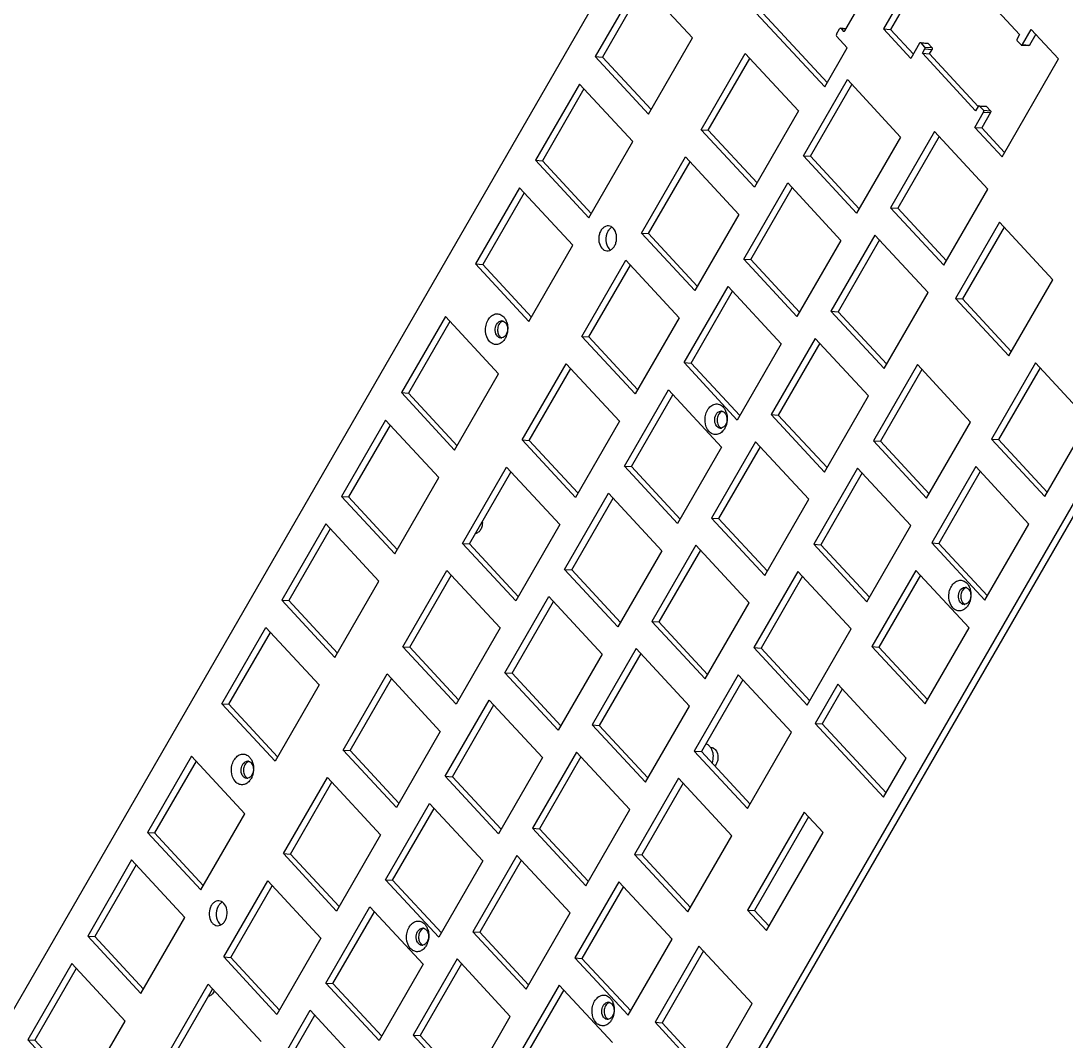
# Model space of a CAD drawing. Header units: millimetres. Extents: x 1236 to 3247, y -1329 to 363.
# Drawn here: x 2937.7 to 3091, y -996.9 to -847.4 of the extents above; entities that cross this region are included whole.
import ezdxf

# ---------------------------------------------------------------- set-up
doc = ezdxf.new("R2010")
doc.units = ezdxf.units.MM
doc.header["$LTSCALE"] = 30.734
doc.layers.get('0').update_dxf_attribs({"linetype": 'CONTINUOUS'})

msp = doc.modelspace()

# ---------------------------------------------------------------- linework, layer by layer
at = {"color": 7, "linetype": 'Continuous'}
for p, q in [((2915.046, -1029.678), (3046.094, -802.695)), ((3072.468, -834.198), (3064.179, -848.556)), ((3073.132, -834.914), (3065.215, -848.626)), ((3058.502, -848.833), (3064.765, -837.985)), ((3076.341, -840.965), (3084.143, -849.383)), ((3028.392, -841.452), (3021.944, -852.619)), ((3029.055, -842.168), (3022.981, -852.689)), ((3036.195, -849.87), (3028.392, -841.452)), ((3045.532, -846.232), (3055.564, -857.055)), ((3046.568, -846.301), (3055.937, -856.409)), ((3057.3, -849.348), (3057.76, -848.551)), ((3058.68, -848.525), (3057.885, -848.471)), ((3057.964, -848.511), (3058.298, -848.872)), ((3057.964, -848.511), (3058.66, -848.558)), ((3064.179, -848.556), (3068.192, -852.886)), ((3064.179, -848.556), (3065.215, -848.626)), ((3065.215, -848.626), (3068.565, -852.24)), ((3084.555, -850.863), (3085.845, -848.63)), ((3089.858, -852.959), (3085.845, -848.63)), ((3029.747, -861.038), (3036.195, -849.87)), ((3058.88, -851.312), (3057.319, -849.628)), ((3058.298, -848.872), (3058.379, -848.878)), ((3084.143, -849.383), (3083.775, -850.021)), ((3083.794, -850.301), (3084.352, -850.902)), ((3086.508, -849.345), (3085.592, -850.933)), ((3055.564, -857.055), (3058.88, -851.312)), ((3069.481, -850.652), (3068.192, -852.886)), ((3069.606, -850.573), (3070.643, -850.643)), ((3070.242, -851.214), (3069.685, -850.613)), ((3069.685, -850.613), (3070.721, -850.683)), ((3069.893, -852.132), (3070.262, -851.494)), ((3070.242, -851.214), (3071.279, -851.284)), ((3070.262, -851.494), (3071.298, -851.564)), ((3071.279, -851.284), (3070.721, -850.683)), ((3070.929, -852.202), (3071.298, -851.564)), ((3084.43, -850.942), (3085.467, -851.012)), ((3084.555, -850.863), (3085.592, -850.933)), ((3021.944, -852.619), (3029.747, -861.038)), ((3021.944, -852.619), (3022.981, -852.689)), ((3022.981, -852.689), (3030.12, -860.392)), ((3037.47, -863.328), (3043.918, -852.16)), ((3038.506, -863.397), (3044.581, -852.876)), ((3043.918, -852.16), (3051.72, -860.578)), ((3077.696, -860.55), (3069.893, -852.132)), ((3069.893, -852.132), (3070.929, -852.202)), ((3070.929, -852.202), (3078.071, -859.907)), ((3081.568, -867.317), (3089.858, -852.959)), ((3052.449, -867.151), (3058.896, -855.983)), ((3058.896, -855.983), (3066.699, -864.401)), ((3019.619, -856.648), (3013.171, -867.815)), ((3020.282, -857.363), (3014.207, -867.885)), ((3027.422, -865.066), (3019.619, -856.648)), ((3053.485, -867.22), (3059.56, -856.699)), ((3051.72, -860.578), (3045.273, -871.746)), ((3077.555, -862.988), (3078.845, -860.754)), ((3078.064, -859.912), (3077.696, -860.55)), ((3078.189, -859.833), (3079.226, -859.903)), ((3078.268, -859.873), (3079.304, -859.943)), ((3078.825, -860.474), (3078.268, -859.873)), ((3079.881, -860.824), (3078.592, -863.057)), ((3078.825, -860.474), (3079.862, -860.544)), ((3078.845, -860.754), (3079.881, -860.824)), ((3079.862, -860.544), (3079.304, -859.943)), ((3045.273, -871.746), (3037.47, -863.328)), ((3037.47, -863.328), (3038.506, -863.397)), ((3045.646, -871.1), (3038.506, -863.397)), ((3071.68, -863.607), (3065.233, -874.774)), ((3079.483, -872.025), (3071.68, -863.607)), ((3077.555, -862.988), (3078.592, -863.057)), ((3077.555, -862.988), (3081.568, -867.317)), ((3078.592, -863.057), (3081.941, -866.671)), ((3020.974, -876.233), (3027.422, -865.066)), ((3066.699, -864.401), (3060.252, -875.569)), ((3072.344, -864.323), (3066.269, -874.844)), ((3060.252, -875.569), (3052.449, -867.151)), ((3052.449, -867.151), (3053.485, -867.22)), ((3013.171, -867.815), (3020.974, -876.233)), ((3013.171, -867.815), (3014.207, -867.885)), ((3014.207, -867.885), (3021.347, -875.587)), ((3028.72, -878.483), (3035.168, -867.316)), ((3029.756, -878.553), (3035.831, -868.032)), ((3035.168, -867.316), (3042.97, -875.734)), ((3060.624, -874.923), (3053.485, -867.22)), ((3043.699, -882.306), (3050.146, -871.139)), ((3050.146, -871.139), (3057.949, -879.557)), ((3010.846, -871.843), (3004.398, -883.01)), ((3011.509, -872.559), (3005.434, -883.08)), ((3018.648, -880.261), (3010.846, -871.843)), ((3044.735, -882.376), (3050.809, -871.855)), ((3073.036, -883.193), (3079.483, -872.025)), ((3065.233, -874.774), (3073.036, -883.193)), ((3065.233, -874.774), (3066.269, -874.844)), ((3066.269, -874.844), (3073.408, -882.547)), ((3042.97, -875.734), (3036.523, -886.901)), ((3081.19, -876.902), (3074.742, -888.07)), ((3081.853, -877.618), (3075.779, -888.139)), ((3088.993, -885.32), (3081.19, -876.902)), ((3036.523, -886.901), (3028.72, -878.483)), ((3028.72, -878.483), (3029.756, -878.553)), ((3036.896, -886.256), (3029.756, -878.553)), ((3062.93, -878.763), (3056.483, -889.93)), ((3070.733, -887.181), (3062.93, -878.763)), ((3012.201, -891.429), (3018.648, -880.261)), ((3057.949, -879.557), (3051.501, -890.724)), ((3063.593, -879.478), (3057.519, -890)), ((3019.97, -893.639), (3026.417, -882.471)), ((3026.417, -882.471), (3034.22, -890.89)), ((3051.501, -890.724), (3043.699, -882.306)), ((3043.699, -882.306), (3044.735, -882.376)), ((3051.874, -890.078), (3044.735, -882.376)), ((3004.398, -883.01), (3012.201, -891.429)), ((3004.398, -883.01), (3005.434, -883.08)), ((3005.434, -883.08), (3012.574, -890.783)), ((3021.006, -893.709), (3027.081, -883.187)), ((3082.545, -896.488), (3088.993, -885.32)), ((3034.948, -897.462), (3041.396, -886.294)), ((3035.985, -897.532), (3042.059, -887.01)), ((3041.396, -886.294), (3049.199, -894.713)), ((3064.285, -898.348), (3070.733, -887.181)), ((3074.742, -888.07), (3075.779, -888.139)), ((3074.742, -888.07), (3082.545, -896.488)), ((3075.779, -888.139), (3082.918, -895.842)), ((3056.483, -889.93), (3057.519, -890)), ((3056.483, -889.93), (3064.285, -898.348)), ((3057.519, -890), (3064.658, -897.702)), ((2999.96, -890.698), (2993.512, -901.865)), ((3000.623, -891.414), (2994.549, -901.935)), ((3007.763, -899.116), (2999.96, -890.698)), ((3034.22, -890.89), (3027.773, -902.057)), ((3027.773, -902.057), (3019.97, -893.639)), ((3019.97, -893.639), (3021.006, -893.709)), ((3028.146, -901.411), (3021.006, -893.709)), ((3049.199, -894.713), (3042.751, -905.88)), ((3054.18, -893.918), (3047.733, -905.085)), ((3054.843, -894.634), (3048.769, -905.155)), ((3061.983, -902.336), (3054.18, -893.918)), ((3011.22, -908.794), (3017.667, -897.627)), ((3017.667, -897.627), (3025.47, -906.045)), ((3042.751, -905.88), (3034.948, -897.462)), ((3034.948, -897.462), (3035.985, -897.532)), ((3043.124, -905.234), (3035.985, -897.532)), ((3069.149, -897.757), (3062.702, -908.924)), ((3076.952, -906.175), (3069.149, -897.757)), ((3086.474, -897.516), (3080.027, -908.683)), ((3094.277, -905.934), (3086.474, -897.516)), ((3001.315, -910.283), (3007.763, -899.116)), ((3012.256, -908.864), (3018.331, -898.343)), ((3069.813, -898.473), (3063.738, -908.994)), ((3087.138, -898.232), (3081.063, -908.753)), ((2993.512, -901.865), (3001.315, -910.283)), ((2993.512, -901.865), (2994.549, -901.935)), ((2994.549, -901.935), (3001.688, -909.638)), ((3026.198, -912.617), (3032.646, -901.45)), ((3027.235, -912.687), (3033.309, -902.166)), ((3032.646, -901.45), (3040.449, -909.868)), ((3055.535, -913.504), (3061.983, -902.336)), ((2984.417, -1104.52), (3099.534, -905.133)), ((3047.733, -905.085), (3055.535, -913.504)), ((3047.733, -905.085), (3048.769, -905.155)), ((3048.769, -905.155), (3055.908, -912.858)), ((2991.187, -905.893), (2984.739, -917.061)), ((2985.453, -1104.59), (3100.197, -905.849)), ((2991.85, -906.609), (2985.775, -917.131)), ((2998.99, -914.312), (2991.187, -905.893)), ((3025.47, -906.045), (3019.023, -917.212)), ((3070.505, -917.343), (3076.952, -906.175)), ((3087.83, -917.101), (3094.277, -905.934)), ((3019.023, -917.212), (3011.22, -908.794)), ((3011.22, -908.794), (3012.256, -908.864)), ((3019.396, -916.567), (3012.256, -908.864)), ((3040.449, -909.868), (3034.001, -921.035)), ((3045.43, -909.074), (3038.982, -920.241)), ((3046.093, -909.79), (3040.019, -920.311)), ((3053.233, -917.492), (3045.43, -909.074)), ((3062.702, -908.924), (3063.738, -908.994)), ((3062.702, -908.924), (3070.505, -917.343)), ((3063.738, -908.994), (3070.878, -916.697)), ((3080.027, -908.683), (3081.063, -908.753)), ((3080.027, -908.683), (3087.83, -917.101)), ((3081.063, -908.753), (3088.202, -916.456)), ((3002.47, -923.95), (3008.917, -912.783)), ((3008.917, -912.783), (3016.72, -921.201)), ((3034.001, -921.035), (3026.198, -912.617)), ((3026.198, -912.617), (3027.235, -912.687)), ((3034.374, -920.39), (3027.235, -912.687)), ((3060.399, -912.913), (3053.952, -924.08)), ((3068.202, -921.331), (3060.399, -912.913)), ((3077.701, -912.711), (3071.254, -923.879)), ((3085.504, -921.13), (3077.701, -912.711)), ((2992.542, -925.479), (2998.99, -914.312)), ((3003.506, -924.02), (3009.581, -913.498)), ((3061.063, -913.628), (3054.988, -924.15)), ((3078.364, -913.427), (3072.29, -923.949)), ((2984.739, -917.061), (2992.542, -925.479)), ((2984.739, -917.061), (2985.775, -917.131)), ((2985.775, -917.131), (2992.915, -924.833)), ((3017.448, -927.773), (3023.896, -916.606)), ((3018.485, -927.843), (3024.559, -917.321)), ((3023.896, -916.606), (3031.699, -925.024)), ((3046.785, -928.659), (3053.233, -917.492)), ((3038.982, -920.241), (3046.785, -928.659)), ((3038.982, -920.241), (3040.019, -920.311)), ((3040.019, -920.311), (3047.158, -928.013)), ((2982.414, -921.089), (2975.966, -932.256)), ((2983.077, -921.805), (2977.002, -932.326)), ((2990.216, -929.507), (2982.414, -921.089)), ((3016.72, -921.201), (3010.273, -932.368)), ((3061.755, -932.498), (3068.202, -921.331)), ((3079.056, -932.297), (3085.504, -921.13)), ((3071.254, -923.879), (3072.29, -923.949)), ((3071.254, -923.879), (3079.056, -932.297)), ((3010.273, -932.368), (3002.47, -923.95)), ((3002.47, -923.95), (3003.506, -924.02)), ((3010.646, -931.722), (3003.506, -924.02)), ((3031.699, -925.024), (3025.251, -936.191)), ((3036.68, -924.229), (3030.232, -935.397)), ((3037.343, -924.945), (3031.269, -935.467)), ((3044.483, -932.648), (3036.68, -924.229)), ((3053.952, -924.08), (3054.988, -924.15)), ((3053.952, -924.08), (3061.755, -932.498)), ((3054.988, -924.15), (3062.127, -931.852)), ((3072.29, -923.949), (3079.429, -931.651)), ((2993.72, -939.105), (3000.167, -927.938)), ((3000.167, -927.938), (3007.97, -936.356)), ((3025.251, -936.191), (3017.448, -927.773)), ((3017.448, -927.773), (3018.485, -927.843)), ((3025.624, -935.545), (3018.485, -927.843)), ((3051.649, -928.068), (3045.202, -939.236)), ((3059.452, -936.486), (3051.649, -928.068)), ((3068.928, -927.907), (3062.48, -939.074)), ((3076.731, -936.325), (3068.928, -927.907)), ((2983.769, -940.674), (2990.216, -929.507)), ((2994.756, -939.175), (3000.831, -928.654)), ((3052.312, -928.784), (3046.238, -939.306)), ((3069.591, -928.623), (3063.517, -939.144)), ((2975.966, -932.256), (2983.769, -940.674)), ((2975.966, -932.256), (2977.002, -932.326)), ((2977.002, -932.326), (2984.142, -940.028)), ((3008.698, -942.928), (3015.146, -931.761)), ((3009.735, -942.998), (3015.809, -932.477)), ((3015.146, -931.761), (3022.949, -940.179)), ((3038.035, -943.815), (3044.483, -932.648)), ((3030.232, -935.397), (3038.035, -943.815)), ((3030.232, -935.397), (3031.269, -935.467)), ((3031.269, -935.467), (3038.408, -943.169)), ((2967.193, -947.452), (2973.64, -936.284)), ((2968.229, -947.521), (2974.304, -937)), ((2973.64, -936.284), (2981.443, -944.702)), ((3007.97, -936.356), (3001.523, -947.524)), ((3053.004, -947.654), (3059.452, -936.486)), ((3070.283, -947.492), (3076.731, -936.325)), ((3001.523, -947.524), (2993.72, -939.105)), ((2993.72, -939.105), (2994.756, -939.175)), ((3001.896, -946.878), (2994.756, -939.175)), ((3062.48, -939.074), (3063.517, -939.144)), ((3062.48, -939.074), (3070.283, -947.492)), ((3063.517, -939.144), (3070.656, -946.847)), ((3022.949, -940.179), (3016.501, -951.347)), ((3027.93, -939.385), (3021.482, -950.552)), ((3028.593, -940.101), (3022.519, -950.622)), ((3035.733, -947.803), (3027.93, -939.385)), ((3045.202, -939.236), (3046.238, -939.306)), ((3045.202, -939.236), (3053.004, -947.654)), ((3046.238, -939.306), (3053.377, -947.008)), ((2984.97, -954.261), (2991.417, -943.094)), ((2991.417, -943.094), (2999.22, -951.512)), ((3016.501, -951.347), (3008.698, -942.928)), ((3008.698, -942.928), (3009.735, -942.998)), ((3016.874, -950.701), (3009.735, -942.998)), ((3042.899, -943.224), (3036.452, -954.391)), ((3050.702, -951.642), (3042.899, -943.224)), ((2981.443, -944.702), (2974.996, -955.87)), ((2986.006, -954.331), (2992.081, -943.81)), ((3043.562, -943.94), (3037.488, -954.461)), ((3057.486, -944.592), (3054.17, -950.335)), ((3058.149, -945.308), (3055.206, -950.405)), ((3067.518, -955.415), (3057.486, -944.592)), ((2974.996, -955.87), (2967.193, -947.452)), ((2967.193, -947.452), (2968.229, -947.521)), ((2975.369, -955.224), (2968.229, -947.521)), ((2999.948, -958.084), (3006.396, -946.917)), ((3000.984, -958.154), (3007.059, -947.632)), ((3006.396, -946.917), (3014.198, -955.335)), ((3029.285, -958.97), (3035.733, -947.803)), ((3021.482, -950.552), (3029.285, -958.97)), ((3021.482, -950.552), (3022.519, -950.622)), ((3022.519, -950.622), (3029.658, -958.325)), ((3054.17, -950.335), (3055.206, -950.405)), ((3054.17, -950.335), (3064.202, -961.158)), ((3055.206, -950.405), (3064.575, -960.513)), ((2999.22, -951.512), (2992.773, -962.679)), ((3044.254, -962.809), (3050.702, -951.642)), ((2992.773, -962.679), (2984.97, -954.261)), ((2984.97, -954.261), (2986.006, -954.331)), ((2993.145, -962.033), (2986.006, -954.331)), ((3036.452, -954.391), (3037.488, -954.461)), ((3036.452, -954.391), (3044.254, -962.809)), ((3037.488, -954.461), (3044.627, -962.164)), ((3038.824, -953.862), (3038.936, -953.87)), ((2962.745, -955.155), (2956.298, -966.322)), ((2963.409, -955.871), (2957.334, -966.392)), ((2970.548, -963.573), (2962.745, -955.155)), ((3014.198, -955.335), (3007.751, -966.502)), ((3019.18, -954.541), (3012.732, -965.708)), ((3019.843, -955.256), (3013.768, -965.778)), ((3026.983, -962.959), (3019.18, -954.541)), ((3064.202, -961.158), (3067.518, -955.415)), ((2976.22, -969.417), (2982.667, -958.249)), ((2977.256, -969.487), (2983.33, -958.965)), ((2982.667, -958.249), (2990.47, -966.668)), ((3007.751, -966.502), (2999.948, -958.084)), ((2999.948, -958.084), (3000.984, -958.154)), ((3008.124, -965.856), (3000.984, -958.154)), ((3034.149, -958.379), (3027.701, -969.547)), ((3034.812, -959.095), (3028.738, -969.617)), ((3041.952, -966.798), (3034.149, -958.379)), ((2991.198, -973.24), (2997.646, -962.072)), ((2997.646, -962.072), (3005.448, -970.491)), ((2964.101, -974.74), (2970.548, -963.573)), ((2992.234, -973.31), (2998.309, -962.788)), ((3020.535, -974.126), (3026.983, -962.959)), ((3052.543, -963.337), (3044.253, -977.695)), ((3055.329, -966.343), (3052.543, -963.337)), ((3053.206, -964.053), (3045.289, -977.765)), ((2956.298, -966.322), (2964.101, -974.74)), ((2956.298, -966.322), (2957.334, -966.392)), ((2957.334, -966.392), (2964.474, -974.095)), ((2990.47, -966.668), (2984.022, -977.835)), ((3012.732, -965.708), (3020.535, -974.126)), ((3012.732, -965.708), (3013.768, -965.778)), ((3013.768, -965.778), (3020.908, -973.48)), ((3047.04, -980.701), (3055.329, -966.343)), ((3035.504, -977.965), (3041.952, -966.798)), ((2984.022, -977.835), (2976.22, -969.417)), ((2976.22, -969.417), (2977.256, -969.487)), ((2984.395, -977.189), (2977.256, -969.487)), ((3010.43, -969.696), (3003.982, -980.863)), ((3018.232, -978.114), (3010.43, -969.696)), ((3027.701, -969.547), (3028.738, -969.617)), ((3027.701, -969.547), (3035.504, -977.965)), ((3028.738, -969.617), (3035.877, -977.319)), ((2953.972, -970.35), (2947.525, -981.518)), ((2954.636, -971.066), (2948.561, -981.588)), ((2961.775, -978.769), (2953.972, -970.35)), ((3005.448, -970.491), (2999.001, -981.658)), ((3011.093, -970.412), (3005.018, -980.933)), ((2967.47, -984.572), (2973.917, -973.405)), ((2968.506, -984.642), (2974.58, -974.121)), ((2973.917, -973.405), (2981.72, -981.823)), ((2999.001, -981.658), (2991.198, -973.24)), ((2991.198, -973.24), (2992.234, -973.31)), ((2999.374, -981.012), (2992.234, -973.31)), ((3025.399, -973.535), (3018.951, -984.702)), ((3026.062, -974.251), (3019.988, -984.772)), ((3033.202, -981.953), (3025.399, -973.535)), ((2982.448, -988.395), (2988.895, -977.228)), ((2988.895, -977.228), (2996.698, -985.646)), ((2955.328, -989.936), (2961.775, -978.769)), ((2983.484, -988.465), (2989.559, -977.944)), ((3011.785, -989.282), (3018.232, -978.114)), ((3044.253, -977.695), (3045.289, -977.765)), ((3044.253, -977.695), (3047.04, -980.701)), ((3045.289, -977.765), (3047.413, -980.055)), ((2947.525, -981.518), (2955.328, -989.936)), ((2947.525, -981.518), (2948.561, -981.588)), ((2948.561, -981.588), (2955.701, -989.29)), ((2981.72, -981.823), (2975.272, -992.99)), ((3003.982, -980.863), (3011.785, -989.282)), ((3003.982, -980.863), (3005.018, -980.933)), ((3005.018, -980.933), (3012.158, -988.636)), ((3026.754, -993.121), (3033.202, -981.953)), ((3037.14, -982.966), (3030.692, -994.133)), ((3044.943, -991.384), (3037.14, -982.966)), ((2975.272, -992.99), (2967.47, -984.572)), ((2967.47, -984.572), (2968.506, -984.642)), ((2975.645, -992.345), (2968.506, -984.642)), ((3001.679, -984.852), (2995.232, -996.019)), ((3009.482, -993.27), (3001.679, -984.852)), ((3018.951, -984.702), (3019.988, -984.772)), ((3018.951, -984.702), (3026.754, -993.121)), ((3019.988, -984.772), (3027.127, -992.475)), ((3037.803, -983.681), (3031.729, -994.203)), ((2945.199, -985.546), (2938.752, -996.713)), ((2945.863, -986.262), (2939.788, -996.783)), ((2953.002, -993.964), (2945.199, -985.546)), ((2996.698, -985.646), (2990.251, -996.813)), ((3002.343, -985.567), (2996.268, -996.089)), ((2958.719, -999.728), (2965.167, -988.561)), ((2959.756, -999.798), (2965.83, -989.276)), ((2965.167, -988.561), (2972.97, -996.979)), ((2990.251, -996.813), (2982.448, -988.395)), ((2982.448, -988.395), (2983.484, -988.465)), ((2990.624, -996.168), (2983.484, -988.465)), ((3016.649, -988.691), (3010.201, -999.858)), ((3017.312, -989.406), (3011.238, -999.928)), ((3024.452, -997.109), (3016.649, -988.691)), ((2973.698, -1003.551), (2980.145, -992.383)), ((2980.145, -992.383), (2987.948, -1000.802)), ((3038.495, -1002.551), (3044.943, -991.384)), ((2946.555, -1005.131), (2953.002, -993.964)), ((2974.734, -1003.621), (2980.809, -993.099)), ((3003.035, -1004.437), (3009.482, -993.27)), ((3030.692, -994.133), (3031.729, -994.203)), ((3030.692, -994.133), (3038.495, -1002.551)), ((3031.729, -994.203), (3038.868, -1001.905)), ((2938.752, -996.713), (2946.555, -1005.131)), ((2938.752, -996.713), (2939.788, -996.783)), ((2939.788, -996.783), (2946.928, -1004.486)), ((2995.232, -996.019), (3003.035, -1004.437)), ((2995.232, -996.019), (2996.268, -996.089)), ((2996.268, -996.089), (3003.408, -1003.791))]:
    msp.add_line(p, q, dxfattribs=at)
for centre, radius, start, end in [((3008.207, -892.02), 0.663, 70.92256, 86.06725), ((3006.615, -892.325), 2.472, 18.46485, 23.58895), ((3008.143, -893.156), 0.702, 243.9724, 249.99278), ((3008.128, -893.192), 0.663, 266.21511, 280.94406), ((3006.943, -892.92), 2.043, 319.06906, 321.0763), ((3040.379, -905.23), 0.663, 70.92256, 86.06725), ((3038.787, -905.535), 2.472, 18.46485, 23.58895), ((3040.315, -906.365), 0.702, 243.9724, 249.99278), ((3040.3, -906.402), 0.663, 266.21511, 280.94406), ((3039.115, -906.129), 2.043, 319.06906, 321.0763), ((3076.115, -931.066), 0.663, 70.92256, 86.06725), ((3074.523, -931.371), 2.472, 18.46485, 23.58895), ((3076.051, -932.201), 0.702, 243.9724, 249.99278), ((3076.036, -932.237), 0.663, 266.21511, 280.94406), ((3074.851, -931.965), 2.043, 319.06906, 321.0763), ((3037.852, -954.389), 1.092, 66.72427, 75.11424), ((2970.956, -956.541), 0.663, 70.92256, 86.06725), ((2969.364, -956.846), 2.472, 18.46485, 23.58895), ((2970.892, -957.676), 0.702, 243.9724, 249.99278), ((2970.877, -957.713), 0.663, 266.21511, 280.94406), ((2969.692, -957.44), 2.043, 319.06906, 321.0763), ((2996.628, -981.008), 0.663, 70.92256, 86.06725), ((2995.037, -981.313), 2.472, 18.46485, 23.58895), ((2996.564, -982.143), 0.702, 243.9724, 249.99278), ((2996.549, -982.18), 0.663, 266.21511, 280.94406), ((2995.364, -981.907), 2.043, 319.06906, 321.0763), ((3023.824, -991.87), 0.663, 70.92256, 86.06725), ((3022.232, -992.174), 2.472, 18.46485, 23.58895), ((3023.76, -993.005), 0.702, 243.9724, 249.99278), ((3023.745, -993.041), 0.663, 266.21511, 280.94406), ((3022.56, -992.769), 2.043, 319.06906, 321.0763)]:
    msp.add_arc(centre, radius, start, end, dxfattribs=at)
for points in [[(3057.821, -848.487), (3057.796, -848.502), (3057.775, -848.525), (3057.76, -848.551)], [(3057.885, -848.471), (3057.863, -848.47), (3057.84, -848.476), (3057.821, -848.487)], [(3057.964, -848.511), (3057.944, -848.49), (3057.915, -848.473), (3057.885, -848.471)], [(3058.298, -848.872), (3058.318, -848.894), (3058.348, -848.91), (3058.377, -848.912)], [(3058.377, -848.912), (3058.399, -848.914), (3058.422, -848.908), (3058.441, -848.897)], [(3058.441, -848.897), (3058.466, -848.882), (3058.487, -848.858), (3058.502, -848.833)], [(3069.542, -850.589), (3069.517, -850.603), (3069.496, -850.627), (3069.481, -850.652)], [(3069.606, -850.573), (3069.584, -850.571), (3069.561, -850.578), (3069.542, -850.589)], [(3069.685, -850.613), (3069.665, -850.591), (3069.636, -850.575), (3069.606, -850.573)], [(3070.643, -850.643), (3070.672, -850.645), (3070.701, -850.661), (3070.721, -850.683)], [(3084.352, -850.902), (3084.372, -850.924), (3084.401, -850.94), (3084.43, -850.942)], [(3078.125, -859.849), (3078.1, -859.863), (3078.079, -859.887), (3078.064, -859.912)], [(3078.189, -859.833), (3078.168, -859.831), (3078.144, -859.838), (3078.125, -859.849)], [(3078.268, -859.873), (3078.248, -859.851), (3078.219, -859.835), (3078.189, -859.833)], [(3079.226, -859.903), (3079.255, -859.905), (3079.284, -859.921), (3079.304, -859.943)], [(3024.373, -877.621), (3024.302, -877.658), (3024.234, -877.703), (3024.171, -877.753)], [(3023.949, -880.779), (3024.009, -880.844), (3024.076, -880.904), (3024.149, -880.955)], [(3008.424, -891.394), (3008.466, -891.408), (3008.507, -891.427), (3008.546, -891.449)], [(3008.546, -891.449), (3008.619, -891.492), (3008.687, -891.547), (3008.744, -891.609)], [(3007.716, -893.263), (3007.744, -893.335), (3007.779, -893.406), (3007.82, -893.472)], [(3007.82, -893.472), (3007.855, -893.527), (3007.894, -893.579), (3007.938, -893.627)], [(3008.084, -893.853), (3008.023, -893.849), (3007.961, -893.836), (3007.903, -893.815)], [(3040.596, -904.604), (3040.638, -904.618), (3040.679, -904.637), (3040.717, -904.659)], [(3040.717, -904.659), (3040.791, -904.702), (3040.858, -904.757), (3040.916, -904.819)], [(3039.887, -906.473), (3039.916, -906.545), (3039.951, -906.616), (3039.992, -906.682)], [(3039.992, -906.682), (3040.027, -906.737), (3040.066, -906.789), (3040.11, -906.836)], [(3040.256, -907.063), (3040.194, -907.059), (3040.133, -907.046), (3040.075, -907.025)], [(3076.332, -930.44), (3076.374, -930.454), (3076.415, -930.473), (3076.454, -930.495)], [(3076.454, -930.495), (3076.527, -930.537), (3076.594, -930.592), (3076.652, -930.655)], [(3075.623, -932.309), (3075.652, -932.381), (3075.687, -932.451), (3075.728, -932.517)], [(3075.728, -932.517), (3075.763, -932.572), (3075.802, -932.625), (3075.846, -932.672)], [(3075.992, -932.899), (3075.931, -932.895), (3075.869, -932.882), (3075.811, -932.861)], [(3038.876, -953.899), (3038.829, -953.829), (3038.777, -953.763), (3038.72, -953.701)], [(3038.936, -953.87), (3039.01, -953.875), (3039.084, -953.891), (3039.154, -953.916)], [(2971.173, -955.915), (2971.215, -955.929), (2971.256, -955.948), (2971.295, -955.97)], [(2971.295, -955.97), (2971.368, -956.013), (2971.435, -956.068), (2971.493, -956.13)], [(2970.464, -957.784), (2970.493, -957.856), (2970.528, -957.927), (2970.569, -957.993)], [(2970.569, -957.993), (2970.604, -958.048), (2970.643, -958.1), (2970.687, -958.147)], [(2970.833, -958.374), (2970.772, -958.37), (2970.71, -958.357), (2970.652, -958.336)], [(2967.267, -976.531), (2967.196, -976.568), (2967.128, -976.613), (2967.065, -976.663)], [(2966.843, -979.689), (2966.903, -979.755), (2966.97, -979.814), (2967.043, -979.865)], [(2996.845, -980.382), (2996.887, -980.396), (2996.928, -980.415), (2996.967, -980.437)], [(2996.967, -980.437), (2997.041, -980.48), (2997.108, -980.535), (2997.165, -980.597)], [(2996.137, -982.251), (2996.165, -982.323), (2996.2, -982.394), (2996.242, -982.46)], [(2996.242, -982.46), (2996.276, -982.515), (2996.315, -982.567), (2996.36, -982.614)], [(2996.506, -982.841), (2996.444, -982.837), (2996.382, -982.824), (2996.324, -982.803)], [(3024.041, -991.243), (3024.083, -991.258), (3024.124, -991.277), (3024.163, -991.299)], [(3024.163, -991.299), (3024.237, -991.341), (3024.304, -991.396), (3024.361, -991.458)], [(3023.333, -993.112), (3023.361, -993.185), (3023.396, -993.255), (3023.438, -993.321)], [(3023.438, -993.321), (3023.472, -993.376), (3023.511, -993.428), (3023.555, -993.476)], [(3023.702, -993.703), (3023.64, -993.698), (3023.578, -993.685), (3023.52, -993.664)]]:
    msp.add_open_spline(points, degree=3, dxfattribs=at)
for points, knots in [([(3057.3, -849.348), (3057.287, -849.37), (3057.253, -849.46), (3057.27, -849.576), (3057.319, -849.628)], [0, 0, 0, 0, 0.2590766, 1, 1, 1, 1]), ([(3083.775, -850.021), (3083.763, -850.043), (3083.729, -850.133), (3083.746, -850.249), (3083.794, -850.301)], [0, 0, 0, 0, 0.2590766, 1, 1, 1, 1]), ([(3070.262, -851.494), (3070.274, -851.472), (3070.308, -851.382), (3070.291, -851.267), (3070.242, -851.214)], [0, 0, 0, 0, 0.2590766, 1, 1, 1, 1]), ([(3071.279, -851.284), (3071.294, -851.301), (3071.344, -851.386), (3071.335, -851.5), (3071.298, -851.564)], [0, 0, 0, 0, 0.2346869, 1, 1, 1, 1]), ([(3084.43, -850.942), (3084.442, -850.943), (3084.494, -850.938), (3084.536, -850.897), (3084.555, -850.863)], [0, 0, 0, 0, 0.23075, 1, 1, 1, 1]), ([(3085.592, -850.933), (3085.584, -850.945), (3085.556, -850.987), (3085.503, -851.015), (3085.467, -851.012)], [0, 0, 0, 0, 0.2829129, 1, 1, 1, 1]), ([(3078.845, -860.754), (3078.857, -860.732), (3078.891, -860.642), (3078.874, -860.527), (3078.825, -860.474)], [0, 0, 0, 0, 0.2590766, 1, 1, 1, 1]), ([(3079.862, -860.544), (3079.877, -860.561), (3079.927, -860.646), (3079.918, -860.76), (3079.881, -860.824)], [0, 0, 0, 0, 0.2346869, 1, 1, 1, 1]), ([(3023.876, -877.433), (3023.735, -877.423), (3023.436, -877.472), (3023.041, -877.728), (3022.724, -878.129), (3022.436, -878.81), (3022.381, -879.746), (3022.678, -880.456), (3022.912, -880.709)], [0, 0, 0, 0, 0.1026133, 0.2135075, 0.3365274, 0.470443, 0.7481503, 1, 1, 1, 1]), ([(3023.63, -881.074), (3023.77, -881.084), (3024.069, -881.035), (3024.465, -880.779), (3024.782, -880.378), (3025.069, -879.697), (3025.125, -878.761), (3024.828, -878.051), (3024.593, -877.798)], [0, 0, 0, 0, 0.1026133, 0.2135075, 0.3365274, 0.470443, 0.7481503, 1, 1, 1, 1]), ([(3024.171, -877.753), (3024.132, -877.783), (3023.977, -877.921), (3023.851, -878.09), (3023.772, -878.226)], [0, 0, 0, 0, 0.2388888, 1, 1, 1, 1]), ([(3024.593, -877.798), (3024.497, -877.694), (3024.278, -877.52), (3024.007, -877.442), (3023.876, -877.433)], [0, 0, 0, 0, 0.5169927, 1, 1, 1, 1]), ([(3023.772, -878.226), (3023.541, -878.625), (3023.348, -879.547), (3023.656, -880.463), (3023.949, -880.779)], [0, 0, 0, 0, 0.5169818, 1, 1, 1, 1]), ([(3022.912, -880.709), (3023.008, -880.813), (3023.227, -880.987), (3023.498, -881.066), (3023.63, -881.074)], [0, 0, 0, 0, 0.5169927, 1, 1, 1, 1]), ([(3006.442, -894.354), (3006.081, -893.965), (3005.796, -893.106), (3005.881, -892.001), (3006.172, -891.209), (3006.658, -890.603), (3007.297, -890.276), (3007.991, -890.33), (3008.361, -890.599), (3008.514, -890.765)], [0, 0, 0, 0, 0.2627492, 0.4075592, 0.5469758, 0.6729101, 0.7839529, 0.88842, 1, 1, 1, 1]), ([(3007.37, -893.24), (3007.254, -892.946), (3007.215, -892.303), (3007.515, -891.713), (3007.745, -891.53)], [0, 0, 0, 0, 0.5184334, 1, 1, 1, 1]), ([(3007.745, -891.53), (3007.819, -891.472), (3007.98, -891.379), (3008.165, -891.353), (3008.253, -891.359)], [0, 0, 0, 0, 0.5166812, 1, 1, 1, 1]), ([(3008.091, -891.553), (3008.064, -891.575), (3007.958, -891.669), (3007.871, -891.784), (3007.817, -891.878)], [0, 0, 0, 0, 0.2388888, 1, 1, 1, 1]), ([(3008.424, -891.394), (3008.394, -891.4), (3008.275, -891.432), (3008.164, -891.495), (3008.091, -891.553)], [0, 0, 0, 0, 0.2412604, 1, 1, 1, 1]), ([(3008.514, -890.765), (3008.551, -890.805), (3008.697, -890.978), (3008.811, -891.178), (3008.88, -891.336)], [0, 0, 0, 0, 0.2393163, 1, 1, 1, 1]), ([(3008.744, -891.609), (3008.767, -891.634), (3008.859, -891.744), (3008.927, -891.871), (3008.967, -891.972)], [0, 0, 0, 0, 0.2380772, 1, 1, 1, 1]), ([(3008.96, -891.542), (3008.973, -891.583), (3009.025, -891.751), (3009.06, -891.924), (3009.078, -892.055)], [0, 0, 0, 0, 0.2458407, 1, 1, 1, 1]), ([(3007.593, -893.603), (3007.57, -893.578), (3007.479, -893.468), (3007.41, -893.341), (3007.37, -893.24)], [0, 0, 0, 0, 0.2380772, 1, 1, 1, 1]), ([(3007.817, -891.878), (3007.779, -891.945), (3007.643, -892.233), (3007.598, -892.562), (3007.614, -892.803)], [0, 0, 0, 0, 0.2421146, 1, 1, 1, 1]), ([(3007.614, -892.803), (3007.617, -892.843), (3007.634, -893), (3007.673, -893.154), (3007.716, -893.263)], [0, 0, 0, 0, 0.2562979, 1, 1, 1, 1]), ([(3008.967, -891.972), (3009.01, -892.081), (3009.127, -892.54), (3009.042, -893.051), (3008.865, -893.358)], [0, 0, 0, 0, 0.2483021, 1, 1, 1, 1]), ([(3009.078, -892.055), (3009.095, -892.183), (3009.13, -892.698), (3009.036, -893.222), (3008.893, -893.58)], [0, 0, 0, 0, 0.2514789, 1, 1, 1, 1]), ([(3008.487, -894.258), (3008.351, -894.415), (3008.042, -894.679), (3007.468, -894.852), (3006.888, -894.738), (3006.575, -894.499), (3006.442, -894.354)], [0, 0, 0, 0, 0.2674242, 0.5098094, 0.7463498, 1, 1, 1, 1]), ([(3007.835, -893.786), (3007.813, -893.775), (3007.724, -893.726), (3007.645, -893.66), (3007.593, -893.603)], [0, 0, 0, 0, 0.2427116, 1, 1, 1, 1]), ([(3007.938, -893.627), (3007.961, -893.651), (3008.051, -893.738), (3008.161, -893.806), (3008.249, -893.838)], [0, 0, 0, 0, 0.2609234, 1, 1, 1, 1]), ([(3008.865, -893.358), (3008.795, -893.48), (3008.625, -893.694), (3008.376, -893.819), (3008.254, -893.843)], [0, 0, 0, 0, 0.5314317, 1, 1, 1, 1]), ([(3008.893, -893.58), (3008.869, -893.638), (3008.772, -893.858), (3008.645, -894.065), (3008.533, -894.203)], [0, 0, 0, 0, 0.2586073, 1, 1, 1, 1]), ([(3038.613, -907.564), (3038.252, -907.175), (3037.968, -906.316), (3038.053, -905.211), (3038.343, -904.419), (3038.829, -903.813), (3039.469, -903.486), (3040.162, -903.54), (3040.532, -903.809), (3040.686, -903.975)], [0, 0, 0, 0, 0.2627492, 0.4075592, 0.5469758, 0.6729101, 0.7839529, 0.88842, 1, 1, 1, 1]), ([(3039.542, -906.45), (3039.426, -906.156), (3039.386, -905.513), (3039.687, -904.923), (3039.917, -904.74)], [0, 0, 0, 0, 0.5184334, 1, 1, 1, 1]), ([(3039.989, -905.088), (3039.95, -905.155), (3039.815, -905.443), (3039.769, -905.772), (3039.786, -906.013)], [0, 0, 0, 0, 0.2421146, 1, 1, 1, 1]), ([(3039.917, -904.74), (3039.99, -904.682), (3040.151, -904.589), (3040.337, -904.563), (3040.424, -904.569)], [0, 0, 0, 0, 0.5166812, 1, 1, 1, 1]), ([(3040.262, -904.763), (3040.236, -904.785), (3040.129, -904.879), (3040.043, -904.994), (3039.989, -905.088)], [0, 0, 0, 0, 0.2388888, 1, 1, 1, 1]), ([(3040.595, -904.604), (3040.566, -904.61), (3040.446, -904.642), (3040.336, -904.705), (3040.262, -904.763)], [0, 0, 0, 0, 0.2412604, 1, 1, 1, 1]), ([(3040.686, -903.975), (3040.722, -904.015), (3040.869, -904.188), (3040.983, -904.388), (3041.052, -904.546)], [0, 0, 0, 0, 0.2393163, 1, 1, 1, 1]), ([(3040.916, -904.819), (3040.939, -904.844), (3041.03, -904.954), (3041.099, -905.081), (3041.139, -905.182)], [0, 0, 0, 0, 0.2380772, 1, 1, 1, 1]), ([(3041.139, -905.182), (3041.181, -905.291), (3041.298, -905.75), (3041.214, -906.261), (3041.037, -906.568)], [0, 0, 0, 0, 0.2483021, 1, 1, 1, 1]), ([(3041.249, -905.265), (3041.266, -905.393), (3041.301, -905.908), (3041.208, -906.432), (3041.064, -906.79)], [0, 0, 0, 0, 0.2514789, 1, 1, 1, 1]), ([(3041.131, -904.752), (3041.145, -904.793), (3041.196, -904.961), (3041.232, -905.134), (3041.249, -905.265)], [0, 0, 0, 0, 0.2458407, 1, 1, 1, 1]), ([(3039.765, -906.813), (3039.741, -906.788), (3039.65, -906.678), (3039.582, -906.551), (3039.542, -906.45)], [0, 0, 0, 0, 0.2380772, 1, 1, 1, 1]), ([(3040.007, -906.996), (3039.985, -906.985), (3039.896, -906.936), (3039.817, -906.87), (3039.765, -906.813)], [0, 0, 0, 0, 0.2427116, 1, 1, 1, 1]), ([(3039.786, -906.013), (3039.789, -906.053), (3039.805, -906.21), (3039.844, -906.364), (3039.887, -906.473)], [0, 0, 0, 0, 0.2562979, 1, 1, 1, 1]), ([(3040.11, -906.836), (3040.132, -906.861), (3040.223, -906.948), (3040.333, -907.016), (3040.42, -907.048)], [0, 0, 0, 0, 0.2609234, 1, 1, 1, 1]), ([(3041.037, -906.568), (3040.966, -906.69), (3040.796, -906.904), (3040.548, -907.029), (3040.426, -907.053)], [0, 0, 0, 0, 0.5314317, 1, 1, 1, 1]), ([(3041.064, -906.79), (3041.041, -906.848), (3040.944, -907.068), (3040.816, -907.275), (3040.705, -907.413)], [0, 0, 0, 0, 0.2586073, 1, 1, 1, 1]), ([(3040.659, -907.468), (3040.522, -907.625), (3040.213, -907.889), (3039.639, -908.062), (3039.059, -907.948), (3038.747, -907.709), (3038.613, -907.564)], [0, 0, 0, 0, 0.2674242, 0.5098094, 0.7463498, 1, 1, 1, 1]), ([(3005.373, -920.794), (3005.39, -920.994), (3005.365, -921.394), (3005.168, -921.936), (3004.833, -922.351), (3004.523, -922.5), (3004.372, -922.524)], [0, 0, 0, 0, 0.2782151, 0.546329, 0.7877646, 1, 1, 1, 1]), ([(3074.349, -933.4), (3073.988, -933.011), (3073.704, -932.151), (3073.789, -931.046), (3074.079, -930.255), (3074.565, -929.649), (3075.205, -929.321), (3075.899, -929.376), (3076.268, -929.645), (3076.422, -929.81)], [0, 0, 0, 0, 0.2627492, 0.4075592, 0.5469758, 0.6729101, 0.7839529, 0.88842, 1, 1, 1, 1]), ([(3076.422, -929.81), (3076.459, -929.85), (3076.605, -930.024), (3076.719, -930.223), (3076.788, -930.382)], [0, 0, 0, 0, 0.2393163, 1, 1, 1, 1]), ([(3075.278, -932.285), (3075.162, -931.991), (3075.123, -931.349), (3075.423, -930.758), (3075.653, -930.576)], [0, 0, 0, 0, 0.5184334, 1, 1, 1, 1]), ([(3075.725, -930.924), (3075.687, -930.99), (3075.551, -931.279), (3075.505, -931.608), (3075.522, -931.849)], [0, 0, 0, 0, 0.2421146, 1, 1, 1, 1]), ([(3075.653, -930.576), (3075.727, -930.517), (3075.888, -930.425), (3076.073, -930.399), (3076.161, -930.405)], [0, 0, 0, 0, 0.5166812, 1, 1, 1, 1]), ([(3075.998, -930.599), (3075.972, -930.62), (3075.866, -930.714), (3075.779, -930.83), (3075.725, -930.924)], [0, 0, 0, 0, 0.2388888, 1, 1, 1, 1]), ([(3076.331, -930.44), (3076.302, -930.445), (3076.182, -930.478), (3076.072, -930.541), (3075.998, -930.599)], [0, 0, 0, 0, 0.2412604, 1, 1, 1, 1]), ([(3076.652, -930.655), (3076.675, -930.68), (3076.766, -930.789), (3076.835, -930.917), (3076.875, -931.018)], [0, 0, 0, 0, 0.2380772, 1, 1, 1, 1]), ([(3076.875, -931.018), (3076.918, -931.127), (3077.035, -931.585), (3076.95, -932.097), (3076.773, -932.403)], [0, 0, 0, 0, 0.2483021, 1, 1, 1, 1]), ([(3076.985, -931.1), (3077.003, -931.229), (3077.038, -931.743), (3076.944, -932.268), (3076.8, -932.626)], [0, 0, 0, 0, 0.2514789, 1, 1, 1, 1]), ([(3076.867, -930.588), (3076.881, -930.629), (3076.933, -930.796), (3076.968, -930.969), (3076.985, -931.1)], [0, 0, 0, 0, 0.2458407, 1, 1, 1, 1]), ([(3075.501, -932.649), (3075.478, -932.624), (3075.386, -932.514), (3075.318, -932.387), (3075.278, -932.285)], [0, 0, 0, 0, 0.2380772, 1, 1, 1, 1]), ([(3075.743, -932.832), (3075.721, -932.821), (3075.632, -932.772), (3075.553, -932.705), (3075.501, -932.649)], [0, 0, 0, 0, 0.2427116, 1, 1, 1, 1]), ([(3075.522, -931.849), (3075.525, -931.889), (3075.541, -932.045), (3075.58, -932.2), (3075.623, -932.309)], [0, 0, 0, 0, 0.2562979, 1, 1, 1, 1]), ([(3075.846, -932.672), (3075.868, -932.696), (3075.959, -932.784), (3076.069, -932.852), (3076.157, -932.884)], [0, 0, 0, 0, 0.2609234, 1, 1, 1, 1]), ([(3076.773, -932.403), (3076.702, -932.526), (3076.532, -932.739), (3076.284, -932.865), (3076.162, -932.888)], [0, 0, 0, 0, 0.5314317, 1, 1, 1, 1]), ([(3076.8, -932.626), (3076.777, -932.684), (3076.68, -932.904), (3076.553, -933.11), (3076.441, -933.249)], [0, 0, 0, 0, 0.2586073, 1, 1, 1, 1]), ([(3076.395, -933.304), (3076.259, -933.461), (3075.95, -933.724), (3075.375, -933.898), (3074.796, -933.784), (3074.483, -933.544), (3074.349, -933.4)], [0, 0, 0, 0, 0.2674242, 0.5098094, 0.7463498, 1, 1, 1, 1]), ([(3038.72, -953.701), (3038.688, -953.667), (3038.56, -953.54), (3038.406, -953.439), (3038.283, -953.386)], [0, 0, 0, 0, 0.2599187, 1, 1, 1, 1]), ([(3039.046, -954.209), (3039.034, -954.181), (3038.984, -954.074), (3038.925, -953.972), (3038.876, -953.899)], [0, 0, 0, 0, 0.2556822, 1, 1, 1, 1]), ([(3039.221, -954.847), (3039.214, -954.791), (3039.177, -954.573), (3039.112, -954.359), (3039.046, -954.209)], [0, 0, 0, 0, 0.2565724, 1, 1, 1, 1]), ([(3039.154, -953.916), (3039.188, -953.928), (3039.327, -953.989), (3039.448, -954.086), (3039.526, -954.17)], [0, 0, 0, 0, 0.2414709, 1, 1, 1, 1]), ([(3039.526, -954.17), (3039.813, -954.48), (3039.996, -955.194), (3039.823, -956.039), (3039.587, -956.427), (3039.438, -956.574)], [0, 0, 0, 0, 0.4911899, 0.7569662, 1, 1, 1, 1]), ([(2969.19, -958.875), (2968.829, -958.486), (2968.545, -957.627), (2968.63, -956.521), (2968.92, -955.73), (2969.406, -955.124), (2970.046, -954.797), (2970.74, -954.851), (2971.11, -955.12), (2971.263, -955.286)], [0, 0, 0, 0, 0.2627492, 0.4075592, 0.5469758, 0.6729101, 0.7839529, 0.88842, 1, 1, 1, 1]), ([(2970.119, -957.761), (2970.003, -957.466), (2969.964, -956.824), (2970.264, -956.234), (2970.494, -956.051)], [0, 0, 0, 0, 0.5184334, 1, 1, 1, 1]), ([(2970.494, -956.051), (2970.568, -955.993), (2970.729, -955.9), (2970.914, -955.874), (2971.002, -955.88)], [0, 0, 0, 0, 0.5166812, 1, 1, 1, 1]), ([(2971.172, -955.915), (2971.143, -955.921), (2971.023, -955.953), (2970.913, -956.016), (2970.84, -956.074)], [0, 0, 0, 0, 0.2412604, 1, 1, 1, 1]), ([(2971.263, -955.286), (2971.3, -955.325), (2971.446, -955.499), (2971.56, -955.699), (2971.629, -955.857)], [0, 0, 0, 0, 0.2393163, 1, 1, 1, 1]), ([(2971.709, -956.063), (2971.722, -956.104), (2971.774, -956.272), (2971.809, -956.444), (2971.827, -956.576)], [0, 0, 0, 0, 0.2458407, 1, 1, 1, 1]), ([(3039.071, -956.168), (3039.11, -956.065), (3039.242, -955.638), (3039.266, -955.18), (3039.221, -954.847)], [0, 0, 0, 0, 0.2473416, 1, 1, 1, 1]), ([(2970.566, -956.399), (2970.528, -956.465), (2970.392, -956.754), (2970.347, -957.083), (2970.363, -957.324)], [0, 0, 0, 0, 0.2421146, 1, 1, 1, 1]), ([(2970.363, -957.324), (2970.366, -957.364), (2970.382, -957.521), (2970.422, -957.675), (2970.464, -957.784)], [0, 0, 0, 0, 0.2562979, 1, 1, 1, 1]), ([(2970.84, -956.074), (2970.813, -956.095), (2970.707, -956.19), (2970.62, -956.305), (2970.566, -956.399)], [0, 0, 0, 0, 0.2388888, 1, 1, 1, 1]), ([(2971.493, -956.13), (2971.516, -956.155), (2971.607, -956.265), (2971.676, -956.392), (2971.716, -956.493)], [0, 0, 0, 0, 0.2380772, 1, 1, 1, 1]), ([(2971.716, -956.493), (2971.759, -956.602), (2971.876, -957.06), (2971.791, -957.572), (2971.614, -957.879)], [0, 0, 0, 0, 0.2483021, 1, 1, 1, 1]), ([(2971.827, -956.576), (2971.844, -956.704), (2971.879, -957.219), (2971.785, -957.743), (2971.641, -958.101)], [0, 0, 0, 0, 0.2514789, 1, 1, 1, 1]), ([(2971.236, -958.779), (2971.1, -958.936), (2970.791, -959.2), (2970.216, -959.373), (2969.637, -959.259), (2969.324, -959.02), (2969.19, -958.875)], [0, 0, 0, 0, 0.2674242, 0.5098094, 0.7463498, 1, 1, 1, 1]), ([(2970.342, -958.124), (2970.319, -958.099), (2970.228, -957.989), (2970.159, -957.862), (2970.119, -957.761)], [0, 0, 0, 0, 0.2380772, 1, 1, 1, 1]), ([(2970.584, -958.307), (2970.562, -958.296), (2970.473, -958.247), (2970.394, -958.18), (2970.342, -958.124)], [0, 0, 0, 0, 0.2427116, 1, 1, 1, 1]), ([(2970.687, -958.147), (2970.71, -958.172), (2970.8, -958.259), (2970.91, -958.327), (2970.998, -958.359)], [0, 0, 0, 0, 0.2609234, 1, 1, 1, 1]), ([(2971.614, -957.879), (2971.543, -958.001), (2971.374, -958.214), (2971.125, -958.34), (2971.003, -958.364)], [0, 0, 0, 0, 0.5314317, 1, 1, 1, 1]), ([(2971.641, -958.101), (2971.618, -958.159), (2971.521, -958.379), (2971.394, -958.586), (2971.282, -958.724)], [0, 0, 0, 0, 0.2586073, 1, 1, 1, 1]), ([(2966.77, -976.343), (2966.63, -976.333), (2966.33, -976.382), (2965.935, -976.638), (2965.618, -977.039), (2965.331, -977.72), (2965.275, -978.656), (2965.572, -979.366), (2965.807, -979.619)], [0, 0, 0, 0, 0.1026133, 0.2135075, 0.3365274, 0.470443, 0.7481503, 1, 1, 1, 1]), ([(2966.666, -977.136), (2966.436, -977.535), (2966.242, -978.457), (2966.55, -979.373), (2966.843, -979.689)], [0, 0, 0, 0, 0.5169818, 1, 1, 1, 1]), ([(2966.524, -979.985), (2966.664, -979.994), (2966.964, -979.945), (2967.359, -979.689), (2967.676, -979.288), (2967.963, -978.607), (2968.019, -977.671), (2967.722, -976.961), (2967.487, -976.708)], [0, 0, 0, 0, 0.1026133, 0.2135075, 0.3365274, 0.470443, 0.7481503, 1, 1, 1, 1]), ([(2967.065, -976.663), (2967.026, -976.693), (2966.871, -976.831), (2966.745, -977), (2966.666, -977.136)], [0, 0, 0, 0, 0.2388888, 1, 1, 1, 1]), ([(2967.487, -976.708), (2967.391, -976.604), (2967.173, -976.43), (2966.902, -976.352), (2966.77, -976.343)], [0, 0, 0, 0, 0.5169927, 1, 1, 1, 1]), ([(2965.807, -979.619), (2965.903, -979.723), (2966.121, -979.897), (2966.392, -979.976), (2966.524, -979.985)], [0, 0, 0, 0, 0.5169927, 1, 1, 1, 1]), ([(2994.863, -983.342), (2994.502, -982.953), (2994.217, -982.094), (2994.302, -980.988), (2994.593, -980.197), (2995.079, -979.591), (2995.719, -979.264), (2996.412, -979.318), (2996.782, -979.587), (2996.935, -979.753)], [0, 0, 0, 0, 0.2627492, 0.4075592, 0.5469758, 0.6729101, 0.7839529, 0.88842, 1, 1, 1, 1]), ([(2995.791, -982.228), (2995.675, -981.933), (2995.636, -981.291), (2995.936, -980.701), (2996.166, -980.518)], [0, 0, 0, 0, 0.5184334, 1, 1, 1, 1]), ([(2996.166, -980.518), (2996.24, -980.46), (2996.401, -980.367), (2996.586, -980.341), (2996.674, -980.347)], [0, 0, 0, 0, 0.5166812, 1, 1, 1, 1]), ([(2996.512, -980.541), (2996.485, -980.562), (2996.379, -980.657), (2996.293, -980.772), (2996.239, -980.866)], [0, 0, 0, 0, 0.2388888, 1, 1, 1, 1]), ([(2996.845, -980.382), (2996.815, -980.388), (2996.696, -980.42), (2996.585, -980.483), (2996.512, -980.541)], [0, 0, 0, 0, 0.2412604, 1, 1, 1, 1]), ([(2996.935, -979.753), (2996.972, -979.792), (2997.118, -979.966), (2997.232, -980.166), (2997.302, -980.324)], [0, 0, 0, 0, 0.2393163, 1, 1, 1, 1]), ([(2997.381, -980.53), (2997.395, -980.571), (2997.446, -980.739), (2997.481, -980.911), (2997.499, -981.043)], [0, 0, 0, 0, 0.2458407, 1, 1, 1, 1]), ([(2996.239, -980.866), (2996.2, -980.932), (2996.064, -981.221), (2996.019, -981.55), (2996.036, -981.791)], [0, 0, 0, 0, 0.2421146, 1, 1, 1, 1]), ([(2996.036, -981.791), (2996.038, -981.831), (2996.055, -981.988), (2996.094, -982.142), (2996.137, -982.251)], [0, 0, 0, 0, 0.2562979, 1, 1, 1, 1]), ([(2997.165, -980.597), (2997.189, -980.622), (2997.28, -980.732), (2997.348, -980.859), (2997.388, -980.96)], [0, 0, 0, 0, 0.2380772, 1, 1, 1, 1]), ([(2997.388, -980.96), (2997.431, -981.069), (2997.548, -981.527), (2997.464, -982.039), (2997.286, -982.346)], [0, 0, 0, 0, 0.2483021, 1, 1, 1, 1]), ([(2997.499, -981.043), (2997.516, -981.171), (2997.551, -981.686), (2997.457, -982.21), (2997.314, -982.568)], [0, 0, 0, 0, 0.2514789, 1, 1, 1, 1]), ([(2996.908, -983.246), (2996.772, -983.403), (2996.463, -983.667), (2995.889, -983.84), (2995.309, -983.726), (2994.997, -983.487), (2994.863, -983.342)], [0, 0, 0, 0, 0.2674242, 0.5098094, 0.7463498, 1, 1, 1, 1]), ([(2996.014, -982.591), (2995.991, -982.566), (2995.9, -982.456), (2995.831, -982.329), (2995.791, -982.228)], [0, 0, 0, 0, 0.2380772, 1, 1, 1, 1]), ([(2996.257, -982.774), (2996.234, -982.763), (2996.145, -982.714), (2996.066, -982.647), (2996.014, -982.591)], [0, 0, 0, 0, 0.2427116, 1, 1, 1, 1]), ([(2996.36, -982.614), (2996.382, -982.638), (2996.472, -982.726), (2996.583, -982.794), (2996.67, -982.826)], [0, 0, 0, 0, 0.2609234, 1, 1, 1, 1]), ([(2997.286, -982.346), (2997.216, -982.468), (2997.046, -982.681), (2996.798, -982.807), (2996.675, -982.831)], [0, 0, 0, 0, 0.5314317, 1, 1, 1, 1]), ([(2997.314, -982.568), (2997.291, -982.626), (2997.194, -982.846), (2997.066, -983.053), (2996.954, -983.191)], [0, 0, 0, 0, 0.2586073, 1, 1, 1, 1]), ([(2966.083, -989.543), (2966, -989.741), (2965.781, -990.09), (2965.409, -990.296), (2965.227, -990.325)], [0, 0, 0, 0, 0.5382991, 1, 1, 1, 1]), ([(3022.059, -994.204), (3021.698, -993.814), (3021.413, -992.955), (3021.498, -991.85), (3021.789, -991.059), (3022.275, -990.453), (3022.914, -990.125), (3023.608, -990.18), (3023.978, -990.449), (3024.131, -990.614)], [0, 0, 0, 0, 0.2627492, 0.4075592, 0.5469758, 0.6729101, 0.7839529, 0.88842, 1, 1, 1, 1]), ([(3023.362, -991.379), (3023.436, -991.321), (3023.597, -991.228), (3023.782, -991.202), (3023.87, -991.208)], [0, 0, 0, 0, 0.5166812, 1, 1, 1, 1]), ([(3024.041, -991.243), (3024.011, -991.249), (3023.892, -991.281), (3023.781, -991.344), (3023.708, -991.403)], [0, 0, 0, 0, 0.2412604, 1, 1, 1, 1]), ([(3024.131, -990.614), (3024.168, -990.654), (3024.314, -990.828), (3024.428, -991.027), (3024.498, -991.185)], [0, 0, 0, 0, 0.2393163, 1, 1, 1, 1]), ([(3022.987, -993.089), (3022.871, -992.795), (3022.832, -992.152), (3023.132, -991.562), (3023.362, -991.379)], [0, 0, 0, 0, 0.5184334, 1, 1, 1, 1]), ([(3023.434, -991.727), (3023.396, -991.794), (3023.26, -992.083), (3023.215, -992.412), (3023.231, -992.652)], [0, 0, 0, 0, 0.2421146, 1, 1, 1, 1]), ([(3023.231, -992.652), (3023.234, -992.693), (3023.251, -992.849), (3023.29, -993.003), (3023.333, -993.112)], [0, 0, 0, 0, 0.2562979, 1, 1, 1, 1]), ([(3023.708, -991.403), (3023.681, -991.424), (3023.575, -991.518), (3023.488, -991.634), (3023.434, -991.727)], [0, 0, 0, 0, 0.2388888, 1, 1, 1, 1]), ([(3024.361, -991.458), (3024.384, -991.483), (3024.476, -991.593), (3024.544, -991.721), (3024.584, -991.822)], [0, 0, 0, 0, 0.2380772, 1, 1, 1, 1]), ([(3024.584, -991.822), (3024.627, -991.931), (3024.744, -992.389), (3024.66, -992.9), (3024.482, -993.207)], [0, 0, 0, 0, 0.2483021, 1, 1, 1, 1]), ([(3024.695, -991.904), (3024.712, -992.033), (3024.747, -992.547), (3024.653, -993.072), (3024.51, -993.43)], [0, 0, 0, 0, 0.2514789, 1, 1, 1, 1]), ([(3024.577, -991.391), (3024.59, -991.432), (3024.642, -991.6), (3024.677, -991.773), (3024.695, -991.904)], [0, 0, 0, 0, 0.2458407, 1, 1, 1, 1]), ([(3024.104, -994.108), (3023.968, -994.264), (3023.659, -994.528), (3023.085, -994.701), (3022.505, -994.587), (3022.193, -994.348), (3022.059, -994.204)], [0, 0, 0, 0, 0.2674242, 0.5098094, 0.7463498, 1, 1, 1, 1]), ([(3023.21, -993.453), (3023.187, -993.428), (3023.096, -993.318), (3023.027, -993.19), (3022.987, -993.089)], [0, 0, 0, 0, 0.2380772, 1, 1, 1, 1]), ([(3023.452, -993.635), (3023.43, -993.625), (3023.341, -993.575), (3023.262, -993.509), (3023.21, -993.453)], [0, 0, 0, 0, 0.2427116, 1, 1, 1, 1]), ([(3023.555, -993.476), (3023.578, -993.5), (3023.668, -993.588), (3023.778, -993.656), (3023.866, -993.688)], [0, 0, 0, 0, 0.2609234, 1, 1, 1, 1]), ([(3024.482, -993.207), (3024.412, -993.33), (3024.242, -993.543), (3023.994, -993.668), (3023.871, -993.692)], [0, 0, 0, 0, 0.5314317, 1, 1, 1, 1]), ([(3024.51, -993.43), (3024.487, -993.487), (3024.39, -993.707), (3024.262, -993.914), (3024.15, -994.053)], [0, 0, 0, 0, 0.2586073, 1, 1, 1, 1])]:
    msp.add_open_spline(points, degree=3, knots=knots, dxfattribs=at)

doc.saveas('drawing.dxf')
